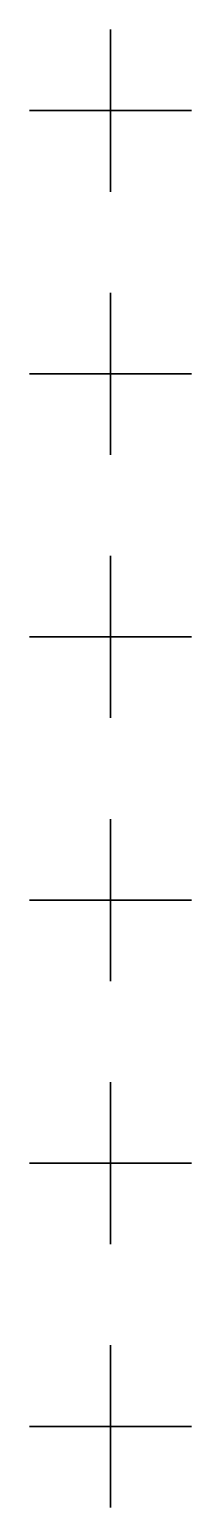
# Model space of a CAD drawing. Header units: inches. Extents: x 15 to 35, y 4 to 187.
import ezdxf

# ---------------------------------------------------------------- set-up
doc = ezdxf.new("R2010")
doc.units = ezdxf.units.IN
doc.header["$MEASUREMENT"] = 0
doc.layers.add('box', color=6, linetype='Continuous')
doc.layers.add('Layer 1', color=7, linetype='Continuous')

# ---------------------------------------------------------------- blocks, each defined once
blk = doc.blocks.new('block 26')
at = {"layer": 'Layer 1', "color": 250, "lineweight": 35, "true_color": 0x231f20}
for points in [[(-1003.36, -826.28), (-1003.36, -806.24)], [(-1013.38, -816.26), (-993.35, -816.26)]]:
    blk.add_lwpolyline(points, dxfattribs=at)
blk = doc.blocks.new('block 27')
at = {"layer": 'Layer 1', "color": 250, "lineweight": 35, "true_color": 0x231f20}
for points in [[(-1003.36, -858.8), (-1003.36, -838.77)], [(-1013.38, -848.78), (-993.35, -848.78)]]:
    blk.add_lwpolyline(points, dxfattribs=at)
blk = doc.blocks.new('block 28')
at = {"layer": 'Layer 1', "color": 250, "lineweight": 35, "true_color": 0x231f20}
for points in [[(-1003.36, -793.76), (-1003.36, -773.72)], [(-1013.38, -783.74), (-993.35, -783.74)]]:
    blk.add_lwpolyline(points, dxfattribs=at)
blk = doc.blocks.new('block 29')
at = {"layer": 'Layer 1', "color": 250, "lineweight": 35, "true_color": 0x231f20}
for points in [[(-1003.36, -891.32), (-1003.36, -871.29)], [(-1013.38, -881.31), (-993.35, -881.31)]]:
    blk.add_lwpolyline(points, dxfattribs=at)
blk = doc.blocks.new('block 30')
at = {"layer": 'Layer 1', "color": 250, "lineweight": 35, "true_color": 0x231f20}
for points in [[(-1003.36, -923.85), (-1003.36, -903.81)], [(-1013.38, -913.83), (-993.35, -913.83)]]:
    blk.add_lwpolyline(points, dxfattribs=at)
blk = doc.blocks.new('block 31')
at = {"layer": 'Layer 1', "color": 250, "lineweight": 35, "true_color": 0x231f20}
for points in [[(-1003.36, -956.37), (-1003.36, -936.33)], [(-1013.38, -946.35), (-993.35, -946.35)]]:
    blk.add_lwpolyline(points, dxfattribs=at)
blk = doc.blocks.new('block 25')
at = {"layer": 'Layer 1'}
for name in ['block 28', 'block 26', 'block 27', 'block 29', 'block 30', 'block 31']:
    blk.add_blockref(name, (0, 0), dxfattribs=at)

msp = doc.modelspace()

# ---------------------------------------------------------------- block references
at = {"layer": 'box'}
msp.add_blockref('block 25', (1028.71, 960.74), dxfattribs=at)

doc.saveas('drawing.dxf')
